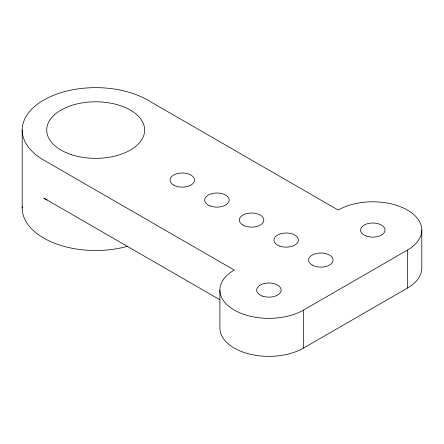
<?xml version="1.0" encoding="UTF-8"?>
<svg xmlns="http://www.w3.org/2000/svg" width="444" height="444" viewBox="0 0 444 444"><rect width="100%" height="100%" fill="white"/><g stroke="black" fill="none" stroke-linecap="round" stroke-linejoin="round"><path stroke-width="0.67" d="M303.53 310.067L407.453 250.072A48.99 28.283 0 0 0 407.453 210.073A48.99 28.283 0 0 0 338.167 210.073L147.647 100.072A73.482 42.424 0 0 0 43.723 100.072A73.482 42.424 0 0 0 43.723 160.073L234.249 270.069A48.99 28.283 0 0 0 234.249 310.067A48.99 28.283 0 0 0 303.53 310.067L303.53 348.068A48.99 28.283 0 0 1 250.139 354.201A48.99 28.283 0 0 1 219.897 328.072L219.897 290.071M303.53 348.068L407.453 288.073A48.99 28.283 0 0 0 421.8 268.071L421.8 230.07M219.869 299.767L43.723 198.074A73.482 42.424 0 0 0 47.219 199.961M407.453 250.072L407.453 288.073M22.2 130.07L22.2 208.07M127.4 246.342A73.482 42.424 0 0 1 22.233 206.776M242.907 225.069A12.249 7.071 0 0 0 263.397 221.9A12.249 7.071 0 0 0 248.396 213.242A12.249 7.071 0 0 0 242.907 225.069M210.084 205.938A12.249 7.071 0 0 0 229.143 200.56A12.249 7.071 0 0 0 211.549 193.717A12.249 7.071 0 0 0 210.084 205.938M71.19 154.568A48.99 28.283 0 0 0 144.672 130.07A48.99 28.283 0 0 0 71.19 105.578A48.99 28.283 0 0 0 71.19 154.568M366.028 235.958A12.249 7.071 0 0 0 385.031 230.519A12.249 7.071 0 0 0 367.371 223.737A12.249 7.071 0 0 0 366.028 235.958M262.765 296.192A12.249 7.071 0 0 0 281.135 290.071A12.249 7.071 0 0 0 262.765 283.944A12.249 7.071 0 0 0 262.765 296.192M312.188 265.068A12.249 7.071 0 0 0 332.678 261.899A12.249 7.071 0 0 0 317.682 253.241A12.249 7.071 0 0 0 312.188 265.068M279.82 246.104A12.249 7.071 0 0 0 298.451 240.248A12.249 7.071 0 0 0 280.353 233.86A12.249 7.071 0 0 0 279.82 246.104M173.626 185.07A12.249 7.071 0 0 0 194.117 181.901A12.249 7.071 0 0 0 179.115 173.243A12.249 7.071 0 0 0 173.626 185.07"/></g></svg>
